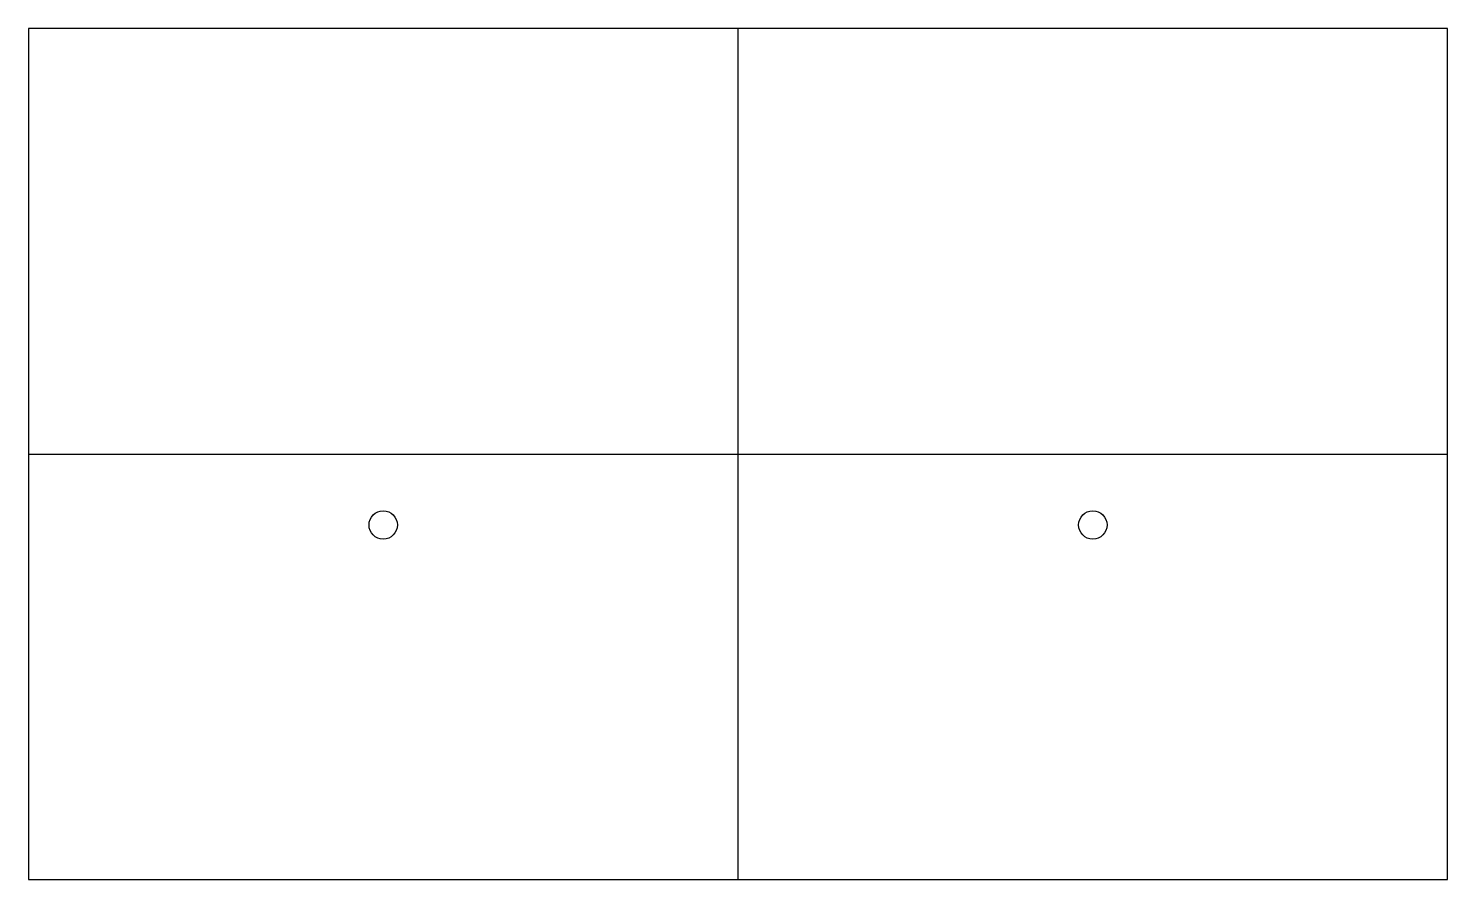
# Model space of a CAD drawing. Header units: metres. Extents: x 0 to 20, y 0 to 12.
import ezdxf

# ---------------------------------------------------------------- set-up
doc = ezdxf.new("R2010")
doc.units = ezdxf.units.M
for name, color, linetype in [('COLUMN', 6, 'Continuous'), ('WALL_EXT', 1, 'Continuous'), ('WALL_INT', 3, 'Continuous')]:
    doc.layers.add(name, color=color, linetype=linetype)

msp = doc.modelspace()

# ---------------------------------------------------------------- linework, layer by layer
at = {"layer": 'COLUMN'}
for centre in [(5, 5), (15, 5)]:
    msp.add_circle(centre, 0.2, dxfattribs=at)
at = {"layer": 'WALL_EXT'}
for p, q in [((20, 12), (0, 12)), ((0, 12), (0, 0)), ((20, 0), (20, 12)), ((0, 0), (20, 0))]:
    msp.add_line(p, q, dxfattribs=at)
at = {"layer": 'WALL_INT'}
for p, q in [((10, 0), (10, 12)), ((0, 6), (10, 6)), ((10, 6), (20, 6))]:
    msp.add_line(p, q, dxfattribs=at)

doc.saveas('drawing.dxf')
